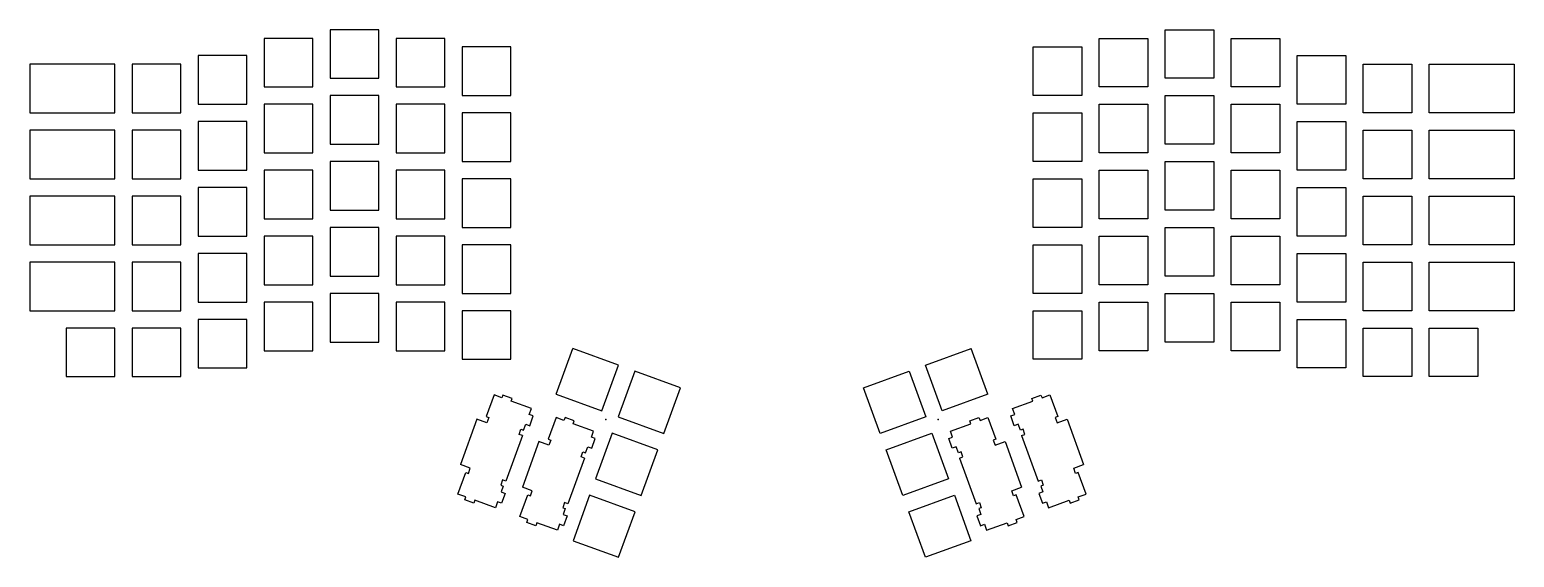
# Model space of a CAD drawing. Header units: millimetres. Extents: x -4 to 424, y -14 to 138.
import ezdxf

# ---------------------------------------------------------------- set-up
doc = ezdxf.new("R2010")
doc.units = ezdxf.units.MM
doc.layers.get('0').update_dxf_attribs({"linetype": 'CONTINUOUS'})

msp = doc.modelspace()

# ---------------------------------------------------------------- linework, layer by layer
for p, q in [((96.56, 138.2), (82.56, 138.2)), ((82.56, 138.2), (82.56, 124.2)), ((96.56, 124.2), (96.56, 138.2)), ((323.61, 124.2), (323.61, 138.2)), ((323.61, 138.2), (337.61, 138.2)), ((337.61, 138.2), (337.61, 124.2)), ((63.51, 135.7), (63.51, 121.7)), ((77.51, 135.7), (63.51, 135.7)), ((77.51, 121.7), (77.51, 135.7)), ((115.61, 135.7), (101.61, 135.7)), ((101.61, 135.7), (101.61, 121.7)), ((115.61, 121.7), (115.61, 135.7)), ((134.66, 133.2), (120.66, 133.2)), ((120.66, 133.2), (120.66, 119.2)), ((134.66, 119.2), (134.66, 133.2)), ((285.51, 119.2), (285.51, 133.2)), ((285.51, 133.2), (299.51, 133.2)), ((299.51, 133.2), (299.51, 119.2)), ((304.56, 121.7), (304.56, 135.7)), ((304.56, 135.7), (318.56, 135.7)), ((318.56, 135.7), (318.56, 121.7)), ((342.66, 121.7), (342.66, 135.7)), ((342.66, 135.7), (356.66, 135.7)), ((356.66, 135.7), (356.66, 121.7)), ((58.46, 130.7), (44.46, 130.7)), ((44.46, 130.7), (44.46, 116.7)), ((58.46, 116.7), (58.46, 130.7)), ((361.71, 116.7), (361.71, 130.7)), ((361.71, 130.7), (375.71, 130.7)), ((375.71, 130.7), (375.71, 116.7)), ((-4.22, 128.2), (-4.22, 114.2)), ((20.36, 128.2), (-4.22, 128.2)), ((20.36, 114.2), (20.36, 128.2)), ((39.41, 128.2), (25.41, 128.2)), ((25.41, 128.2), (25.41, 114.2)), ((39.41, 114.2), (39.41, 128.2)), ((380.76, 114.2), (380.76, 128.2)), ((380.76, 128.2), (394.76, 128.2)), ((394.76, 128.2), (394.76, 114.2)), ((399.81, 114.2), (399.81, 128.2)), ((399.81, 128.2), (424.39, 128.2)), ((424.39, 128.2), (424.39, 114.2)), ((63.51, 121.7), (77.51, 121.7)), ((82.56, 124.2), (96.56, 124.2)), ((101.61, 121.7), (115.61, 121.7)), ((318.56, 121.7), (304.56, 121.7)), ((337.61, 124.2), (323.61, 124.2)), ((356.66, 121.7), (342.66, 121.7)), ((44.46, 116.7), (58.46, 116.7)), ((120.66, 119.2), (134.66, 119.2)), ((299.51, 119.2), (285.51, 119.2)), ((375.71, 116.7), (361.71, 116.7)), ((-4.22, 114.2), (20.36, 114.2)), ((25.41, 114.2), (39.41, 114.2)), ((58.46, 111.65), (44.46, 111.65)), ((44.46, 111.65), (44.46, 97.65)), ((58.46, 97.65), (58.46, 111.65)), ((361.71, 97.65), (361.71, 111.65)), ((361.71, 111.65), (375.71, 111.65)), ((375.71, 111.65), (375.71, 97.65)), ((394.76, 114.2), (380.76, 114.2)), ((424.39, 114.2), (399.81, 114.2)), ((20.36, 109.15), (-4.22, 109.15)), ((-4.22, 109.15), (-4.22, 95.15)), ((20.36, 95.15), (20.36, 109.15)), ((25.41, 109.15), (25.41, 95.15)), ((39.41, 109.15), (25.41, 109.15)), ((39.41, 95.15), (39.41, 109.15)), ((380.76, 95.15), (380.76, 109.15)), ((380.76, 109.15), (394.76, 109.15)), ((394.76, 109.15), (394.76, 95.15)), ((399.81, 109.15), (424.39, 109.15)), ((399.81, 95.15), (399.81, 109.15)), ((424.39, 109.15), (424.39, 95.15)), ((-4.22, 95.15), (20.36, 95.15)), ((25.41, 95.15), (39.41, 95.15)), ((44.46, 97.65), (58.46, 97.65)), ((375.71, 97.65), (361.71, 97.65)), ((394.76, 95.15), (380.76, 95.15)), ((424.39, 95.15), (399.81, 95.15)), ((58.46, 92.6), (44.46, 92.6)), ((44.46, 92.6), (44.46, 78.6)), ((58.46, 78.6), (58.46, 92.6)), ((361.71, 92.6), (375.71, 92.6)), ((361.71, 78.6), (361.71, 92.6)), ((375.71, 92.6), (375.71, 78.6)), ((44.46, 78.6), (58.46, 78.6)), ((375.71, 78.6), (361.71, 78.6)), ((6.36, 52), (6.36, 38)), ((20.36, 52), (6.36, 52)), ((20.36, 38), (20.36, 52)), ((399.81, 38), (399.81, 52)), ((399.81, 52), (413.81, 52)), ((413.81, 52), (413.81, 38)), ((147.78, 32.93), (152.57, 46.08)), ((165.73, 41.3), (152.57, 46.08)), ((254.44, 41.3), (267.6, 46.08)), ((272.39, 32.93), (267.6, 46.08)), ((160.94, 28.14), (165.73, 41.3)), ((170.47, 39.57), (165.68, 26.41)), ((183.63, 34.78), (170.47, 39.57)), ((236.54, 34.78), (249.7, 39.57)), ((249.7, 39.57), (254.49, 26.41)), ((259.23, 28.14), (254.44, 41.3)), ((6.36, 38), (20.36, 38)), ((178.84, 21.62), (183.63, 34.78)), ((241.33, 21.62), (236.54, 34.78)), ((413.81, 38), (399.81, 38)), ((129.84, 32.7), (127.57, 26.45)), ((132.13, 31.87), (129.84, 32.7)), ((132.42, 32.69), (132.13, 31.87)), ((135.06, 31.73), (132.42, 32.69)), ((134.76, 30.91), (135.06, 31.73)), ((140.65, 28.77), (134.76, 30.91)), ((147.78, 32.93), (160.94, 28.14)), ((272.39, 32.93), (259.23, 28.14)), ((279.52, 28.77), (285.41, 30.91)), ((285.11, 31.73), (287.74, 32.69)), ((285.41, 30.91), (285.11, 31.73)), ((287.74, 32.69), (288.04, 31.87)), ((288.04, 31.87), (290.33, 32.7)), ((290.33, 32.7), (292.6, 26.45)), ((124.9, 25.75), (120.11, 12.59)), ((127.78, 24.7), (124.9, 25.75)), ((127.57, 26.45), (128.32, 26.18)), ((128.32, 26.18), (127.78, 24.7)), ((140.02, 27.05), (140.65, 28.77)), ((141.15, 26.64), (140.02, 27.05)), ((140.13, 23.82), (141.15, 26.64)), ((147.74, 26.19), (145.47, 19.94)), ((150.03, 25.35), (147.74, 26.19)), ((150.33, 26.18), (150.03, 25.35)), ((152.96, 25.22), (150.33, 26.18)), ((165.68, 26.41), (178.84, 21.62)), ((254.49, 26.41), (241.33, 21.62)), ((267.21, 25.22), (269.84, 26.18)), ((269.84, 26.18), (270.14, 25.35)), ((270.14, 25.35), (272.43, 26.19)), ((272.43, 26.19), (274.7, 19.94)), ((279.02, 26.64), (280.15, 27.05)), ((280.04, 23.82), (279.02, 26.64)), ((280.15, 27.05), (279.52, 28.77)), ((292.6, 26.45), (291.85, 26.18)), ((291.85, 26.18), (292.39, 24.7)), ((292.39, 24.7), (295.27, 25.75)), ((295.27, 25.75), (300.06, 12.59)), ((137.08, 21.31), (137.62, 22.79)), ((137.62, 22.79), (138.37, 22.52)), ((138.37, 22.52), (139, 24.23)), ((139, 24.23), (140.13, 23.82)), ((152.66, 24.4), (152.96, 25.22)), ((158.55, 22.25), (152.66, 24.4)), ((157.93, 20.54), (158.55, 22.25)), ((163.96, 21.67), (159.17, 8.51)), ((177.11, 16.88), (163.96, 21.67)), ((243.06, 16.88), (256.21, 21.67)), ((256.21, 21.67), (261, 8.51)), ((261.62, 22.25), (267.51, 24.4)), ((262.24, 20.54), (261.62, 22.25)), ((267.51, 24.4), (267.21, 25.22)), ((281.17, 24.23), (280.04, 23.82)), ((281.8, 22.52), (281.17, 24.23)), ((282.55, 22.79), (281.8, 22.52)), ((283.09, 21.31), (282.55, 22.79)), ((138.05, 20.96), (133.26, 7.8)), ((138.05, 20.96), (137.08, 21.31)), ((142.8, 19.23), (138.01, 6.08)), ((145.68, 18.18), (142.8, 19.23)), ((145.47, 19.94), (146.22, 19.66)), ((146.22, 19.66), (145.68, 18.18)), ((156.27, 16), (156.9, 17.72)), ((156.9, 17.72), (158.03, 17.31)), ((159.05, 20.13), (157.93, 20.54)), ((158.03, 17.31), (159.05, 20.13)), ((261.12, 20.13), (262.24, 20.54)), ((262.14, 17.31), (261.12, 20.13)), ((263.27, 17.72), (262.14, 17.31)), ((263.89, 16), (263.27, 17.72)), ((274.7, 19.94), (273.95, 19.66)), ((273.95, 19.66), (274.49, 18.18)), ((274.49, 18.18), (277.37, 19.23)), ((277.37, 19.23), (282.16, 6.08)), ((282.12, 20.96), (283.09, 21.31)), ((282.12, 20.96), (286.91, 7.8)), ((155.95, 14.44), (151.16, 1.29)), ((154.98, 14.8), (155.52, 16.28)), ((155.95, 14.44), (154.98, 14.8)), ((155.52, 16.28), (156.27, 16)), ((172.32, 3.72), (177.11, 16.88)), ((247.85, 3.72), (243.06, 16.88)), ((264.65, 16.28), (263.89, 16)), ((264.22, 14.44), (265.18, 14.8)), ((264.22, 14.44), (269.01, 1.29)), ((265.18, 14.8), (264.65, 16.28)), ((119.43, 4.09), (121.7, 10.34)), ((122.99, 11.54), (120.11, 12.59)), ((121.7, 10.34), (122.45, 10.06)), ((122.45, 10.06), (122.99, 11.54)), ((297.18, 11.54), (300.06, 12.59)), ((297.72, 10.06), (297.18, 11.54)), ((298.47, 10.34), (297.72, 10.06)), ((300.74, 4.09), (298.47, 10.34)), ((132.3, 8.16), (131.76, 6.68)), ((131.76, 6.68), (132.51, 6.4)), ((132.51, 6.4), (131.88, 4.69)), ((131.88, 4.69), (133.01, 4.28)), ((133.26, 7.8), (132.3, 8.16)), ((140.89, 5.03), (138.01, 6.08)), ((140.35, 3.55), (140.89, 5.03)), ((159.17, 8.51), (172.32, 3.72)), ((261, 8.51), (247.85, 3.72)), ((279.28, 5.03), (282.16, 6.08)), ((279.81, 3.55), (279.28, 5.03)), ((286.91, 7.8), (287.87, 8.16)), ((288.29, 4.69), (287.16, 4.28)), ((288.41, 6.68), (287.66, 6.4)), ((287.66, 6.4), (288.29, 4.69)), ((287.87, 8.16), (288.41, 6.68)), ((121.71, 3.26), (119.43, 4.09)), ((121.41, 2.43), (121.71, 3.26)), ((124.04, 1.48), (121.41, 2.43)), ((124.34, 2.3), (124.04, 1.48)), ((130.23, 0.15), (124.34, 2.3)), ((130.86, 1.87), (130.23, 0.15)), ((131.99, 1.46), (130.86, 1.87)), ((133.01, 4.28), (131.99, 1.46)), ((137.33, -2.43), (139.6, 3.82)), ((139.6, 3.82), (140.35, 3.55)), ((150.2, 1.64), (149.66, 0.16)), ((149.66, 0.16), (150.41, -0.11)), ((151.16, 1.29), (150.2, 1.64)), ((157.44, 3.77), (152.65, -9.39)), ((170.6, -1.02), (157.44, 3.77)), ((249.57, -1.02), (262.73, 3.77)), ((262.73, 3.77), (267.52, -9.39)), ((269.01, 1.29), (269.97, 1.64)), ((270.51, 0.16), (269.76, -0.11)), ((269.97, 1.64), (270.51, 0.16)), ((280.57, 3.82), (279.81, 3.55)), ((282.84, -2.43), (280.57, 3.82)), ((287.16, 4.28), (288.18, 1.46)), ((288.18, 1.46), (289.31, 1.87)), ((289.31, 1.87), (289.94, 0.15)), ((289.94, 0.15), (295.83, 2.3)), ((295.83, 2.3), (296.13, 1.48)), ((296.13, 1.48), (298.76, 2.43)), ((298.46, 3.26), (300.74, 4.09)), ((298.76, 2.43), (298.46, 3.26)), ((139.61, -3.26), (137.33, -2.43)), ((139.31, -4.08), (139.61, -3.26)), ((141.94, -5.04), (139.31, -4.08)), ((142.24, -4.22), (141.94, -5.04)), ((148.13, -6.36), (142.24, -4.22)), ((150.41, -0.11), (149.79, -1.83)), ((149.79, -1.83), (150.91, -2.24)), ((150.91, -2.24), (149.89, -5.06)), ((165.81, -14.18), (170.6, -1.02)), ((254.36, -14.18), (249.57, -1.02)), ((270.38, -1.83), (269.26, -2.24)), ((269.26, -2.24), (270.28, -5.06)), ((269.76, -0.11), (270.38, -1.83)), ((272.03, -6.36), (277.93, -4.22)), ((277.93, -4.22), (278.23, -5.04)), ((278.23, -5.04), (280.86, -4.08)), ((280.56, -3.26), (282.84, -2.43)), ((280.86, -4.08), (280.56, -3.26)), ((148.76, -4.65), (148.13, -6.36)), ((149.89, -5.06), (148.76, -4.65)), ((270.28, -5.06), (271.41, -4.65)), ((271.41, -4.65), (272.03, -6.36)), ((152.65, -9.39), (165.81, -14.18)), ((267.52, -9.39), (254.36, -14.18))]:
    msp.add_line(p, q)
for points in [[(96.56, 124.2), (96.56, 138.2), (82.56, 138.2), (82.56, 124.2)], [(337.61, 138.2), (337.61, 124.2), (323.61, 124.2), (323.61, 138.2)], [(77.51, 121.7), (77.51, 135.7), (63.51, 135.7), (63.51, 121.7)], [(115.61, 121.7), (115.61, 135.7), (101.61, 135.7), (101.61, 121.7)], [(304.56, 121.7), (304.56, 135.7), (318.56, 135.7), (318.56, 121.7)], [(342.66, 135.7), (356.66, 135.7), (356.66, 121.7), (342.66, 121.7)], [(63.51, 116.65), (63.51, 102.65), (77.51, 102.65), (77.51, 116.65)], [(77.51, 102.65), (77.51, 116.65), (63.51, 116.65), (63.51, 102.65)], [(96.56, 119.15), (82.56, 119.15), (82.56, 105.15), (96.56, 105.15)], [(96.56, 105.15), (96.56, 119.15), (82.56, 119.15), (82.56, 105.15)], [(115.61, 116.65), (101.61, 116.65), (101.61, 102.65), (115.61, 102.65)], [(115.61, 116.65), (101.61, 116.65), (101.61, 102.65), (115.61, 102.65)], [(318.56, 116.65), (318.56, 102.65), (304.56, 102.65), (304.56, 116.65)], [(304.56, 102.65), (304.56, 116.65), (318.56, 116.65), (318.56, 102.65)], [(323.61, 119.15), (337.61, 119.15), (337.61, 105.15), (323.61, 105.15)], [(323.61, 105.15), (323.61, 119.15), (337.61, 119.15), (337.61, 105.15)], [(342.66, 102.65), (342.66, 116.65), (356.66, 116.65), (356.66, 102.65)], [(356.66, 102.65), (342.66, 102.65), (342.66, 116.65), (356.66, 116.65)], [(120.66, 100.15), (134.66, 100.15), (134.66, 114.15), (120.66, 114.15)], [(285.51, 114.15), (299.51, 114.15), (299.51, 100.15), (285.51, 100.15)], [(96.56, 86.1), (96.56, 100.1), (82.56, 100.1), (82.56, 86.1)], [(96.56, 86.1), (96.56, 100.1), (82.56, 100.1), (82.56, 86.1)], [(337.61, 100.1), (337.61, 86.1), (323.61, 86.1), (323.61, 100.1)], [(337.61, 100.1), (337.61, 86.1), (323.61, 86.1), (323.61, 100.1)], [(63.51, 97.6), (63.51, 83.6), (77.51, 83.6), (77.51, 97.6)], [(77.51, 97.6), (63.51, 97.6), (63.51, 83.6), (77.51, 83.6)], [(115.61, 97.6), (101.61, 97.6), (101.61, 83.6), (115.61, 83.6)], [(115.61, 83.6), (115.61, 97.6), (101.61, 97.6), (101.61, 83.6)], [(120.66, 95.1), (120.66, 81.1), (134.66, 81.1), (134.66, 95.1)], [(285.51, 95.1), (299.51, 95.1), (299.51, 81.1), (285.51, 81.1)], [(318.56, 97.6), (318.56, 83.6), (304.56, 83.6), (304.56, 97.6)], [(318.56, 97.6), (318.56, 83.6), (304.56, 83.6), (304.56, 97.6)], [(342.66, 97.6), (356.66, 97.6), (356.66, 83.6), (342.66, 83.6)], [(356.66, 97.6), (356.66, 83.6), (342.66, 83.6), (342.66, 97.6)], [(-4.22, 90.1), (-4.22, 76.1), (20.36, 76.1), (20.36, 90.1)], [(39.41, 76.1), (39.41, 90.1), (25.41, 90.1), (25.41, 76.1)], [(394.76, 76.1), (380.76, 76.1), (380.76, 90.1), (394.76, 90.1)], [(424.39, 90.1), (424.39, 76.1), (399.81, 76.1), (399.81, 90.1)], [(63.51, 78.55), (63.51, 64.55), (77.51, 64.55), (77.51, 78.55)], [(63.51, 78.55), (63.51, 64.55), (77.51, 64.55), (77.51, 78.55)], [(96.56, 67.05), (96.56, 81.05), (82.56, 81.05), (82.56, 67.05)], [(96.56, 81.05), (82.56, 81.05), (82.56, 67.05), (96.56, 67.05)], [(101.61, 64.55), (115.61, 64.55), (115.61, 78.55), (101.61, 78.55)], [(115.61, 78.55), (101.61, 78.55), (101.61, 64.55), (115.61, 64.55)], [(304.56, 78.55), (318.56, 78.55), (318.56, 64.55), (304.56, 64.55)], [(318.56, 64.55), (304.56, 64.55), (304.56, 78.55), (318.56, 78.55)], [(323.61, 81.05), (337.61, 81.05), (337.61, 67.05), (323.61, 67.05)], [(337.61, 81.05), (337.61, 67.05), (323.61, 67.05), (323.61, 81.05)], [(342.66, 78.55), (356.66, 78.55), (356.66, 64.55), (342.66, 64.55)], [(356.66, 78.55), (356.66, 64.55), (342.66, 64.55), (342.66, 78.55)], [(44.46, 59.55), (58.46, 59.55), (58.46, 73.55), (44.46, 73.55)], [(120.66, 62.05), (134.66, 62.05), (134.66, 76.05), (120.66, 76.05)], [(299.51, 76.05), (299.51, 62.05), (285.51, 62.05), (285.51, 76.05)], [(361.71, 73.55), (375.71, 73.55), (375.71, 59.55), (361.71, 59.55)], [(20.36, 71.05), (-4.22, 71.05), (-4.22, 57.05), (20.36, 57.05)], [(39.41, 57.05), (39.41, 71.05), (25.41, 71.05), (25.41, 57.05)], [(380.76, 71.05), (394.76, 71.05), (394.76, 57.05), (380.76, 57.05)], [(424.39, 57.05), (399.81, 57.05), (399.81, 71.05), (424.39, 71.05)], [(96.56, 62), (82.56, 62), (82.56, 48), (96.56, 48)], [(82.56, 48), (96.56, 48), (96.56, 62), (82.56, 62)], [(337.61, 48), (323.61, 48), (323.61, 62), (337.61, 62)], [(337.61, 62), (337.61, 48), (323.61, 48), (323.61, 62)], [(63.51, 59.5), (63.51, 45.5), (77.51, 45.5), (77.51, 59.5)], [(63.51, 59.5), (63.51, 45.5), (77.51, 45.5), (77.51, 59.5)], [(115.61, 59.5), (101.61, 59.5), (101.61, 45.5), (115.61, 45.5)], [(115.61, 45.5), (115.61, 59.5), (101.61, 59.5), (101.61, 45.5)], [(120.66, 57), (120.66, 43), (134.66, 43), (134.66, 57)], [(299.51, 43), (285.51, 43), (285.51, 57), (299.51, 57)], [(304.56, 59.5), (318.56, 59.5), (318.56, 45.5), (304.56, 45.5)], [(318.56, 45.5), (304.56, 45.5), (304.56, 59.5), (318.56, 59.5)], [(356.66, 59.5), (356.66, 45.5), (342.66, 45.5), (342.66, 59.5)], [(356.66, 59.5), (356.66, 45.5), (342.66, 45.5), (342.66, 59.5)], [(39.41, 38), (39.41, 52), (25.41, 52), (25.41, 38)], [(44.46, 40.5), (58.46, 40.5), (58.46, 54.5), (44.46, 54.5)], [(361.71, 54.5), (375.71, 54.5), (375.71, 40.5), (361.71, 40.5)], [(380.76, 52), (394.76, 52), (394.76, 38), (380.76, 38)]]:
    msp.add_lwpolyline(points, close=True)
for p in [(162.13, 25.58), (258.04, 25.58)]:
    msp.add_point(p)

doc.saveas('drawing.dxf')
